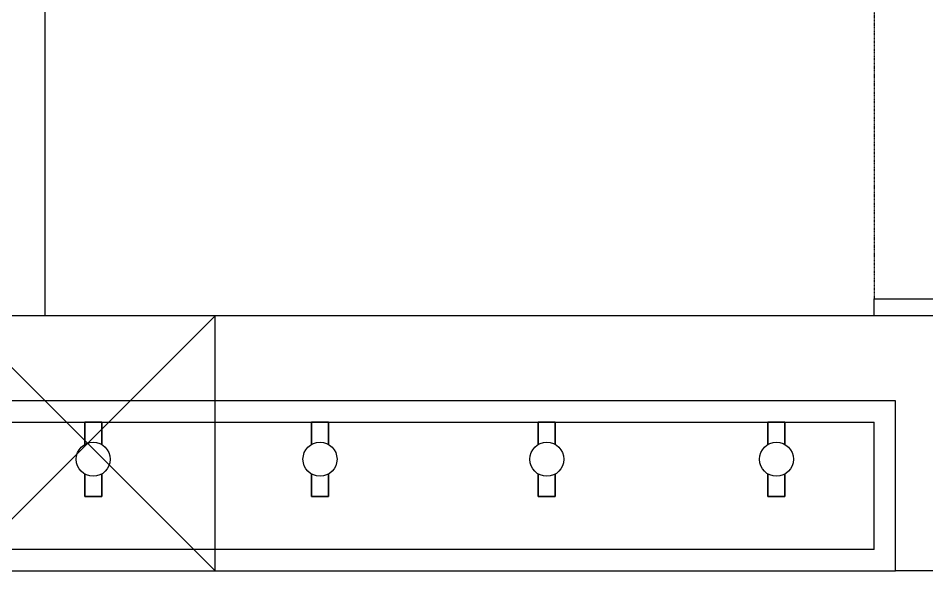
# Model space of a CAD drawing. Header units: millimetres. Extents: x 50157 to 283139, y 29188 to 187058.
# Drawn here: x 100729 to 102866, y 137388 to 138688 of the extents above; entities that cross this region are included whole.
import ezdxf

# ---------------------------------------------------------------- set-up
doc = ezdxf.new("R2010")
doc.units = ezdxf.units.MM
doc.linetypes.add('D_HIDDEN', pattern=[0.35, 0.2, -0.15])
for name, color, linetype in [('A-DOOR-F', 4, 'Continuous'), ('A-RC', 2, 'Continuous'), ('A-TOILET', 252, 'Continuous'), ('A-WALL', 3, 'Continuous'), ('H-PAT 8', 8, 'Continuous')]:
    doc.layers.add(name, color=color, linetype=linetype)
doc.layers.add('G-DEF1', color=163, linetype='Continuous', plot=False)

# ---------------------------------------------------------------- blocks, each defined once
blk = doc.blocks.new('COL')
at = {"layer": 'A-RC'}
blk.add_lwpolyline([(-2370007.4, 768928.4), (-2369407.4, 768928.4), (-2369407.4, 769528.4), (-2370007.4, 769528.4)], close=True, dxfattribs=at)
at = {"layer": 'G-DEF1', "flags": 128}
for points in [[(-2370007.4, 769528.4), (-2369407.4, 768928.4)], [(-2370007.4, 768928.4), (-2369407.4, 769528.4)]]:
    blk.add_lwpolyline(points, dxfattribs=at)
blk = doc.blocks.new('AXIS-2')
blk.add_blockref('COL', (-287079.2, 12736.7))
blk = doc.blocks.new('A$C3BCF481C')
at = {"ltscale": 0.1, "elevation": 0}
for points in [[(30, 250), (0, 250), (0, 150), (30, 150)], [(1820, 250), (1850, 250), (1850, 150), (1820, 150)], [(34.5, 174), (980, 174), (980, 186), (34.5, 186)], [(40, 150), (0, 150), (0, 0), (40, 0)], [(980, 0), (940, 0), (940, 150), (980, 150)], [(1850, 140), (980, 140), (980, 146), (1850, 146)]]:
    blk.add_lwpolyline(points, close=True, dxfattribs=at)
at = {"layer": 'H-PAT 8', "linetype": 'D_HIDDEN'}
for p, q in [((30, 250, 0), (1820, 250, 0)), ((940, 0, 0), (40, 0, 0))]:
    blk.add_line(p, q, dxfattribs=at)
blk.add_lwpolyline([(980, 165), (1812.5, 165), (1812.5, 195), (980, 195), (980, 165)], dxfattribs=at)
blk = doc.blocks.new('T-3')
at = {"layer": 'A-TOILET'}
blk.add_line((-2691267.6, 793693.6), (-2687067.6, 793693.6), dxfattribs=at)
at = {"layer": 'A-TOILET', "flags": 128}
for points in [[(-2687117.6, 793743.6), (-2691217.6, 793743.6), (-2691217.6, 794043.6), (-2687117.6, 794043.6)], [(-2687117.6, 793743.6), (-2687117.6, 794043.6)]]:
    blk.add_lwpolyline(points, dxfattribs=at)
at = {"layer": 'A-TOILET'}
for points in [[(-2688934.3, 793990.8), (-2688934.3, 794043.6), (-2688974.3, 794043.6), (-2688974.3, 793990.8)], [(-2688974.3, 793990.8), (-2688974.3, 794043.6), (-2688934.3, 794043.6), (-2688934.3, 793990.8)], [(-2688401, 793990.8), (-2688401, 794043.6), (-2688441, 794043.6), (-2688441, 793990.8)], [(-2688441, 793990.8), (-2688441, 794043.6), (-2688401, 794043.6), (-2688401, 793990.8)], [(-2687867.6, 793990.8), (-2687867.6, 794043.6), (-2687907.6, 794043.6), (-2687907.6, 793990.8)], [(-2687907.6, 793990.8), (-2687907.6, 794043.6), (-2687867.6, 794043.6), (-2687867.6, 793990.8)], [(-2687327.6, 793990.8), (-2687327.6, 794043.6), (-2687367.6, 794043.6), (-2687367.6, 793990.8)], [(-2687367.6, 793990.8), (-2687367.6, 794043.6), (-2687327.6, 794043.6), (-2687327.6, 793990.8)], [(-2688974.3, 793921.5), (-2688974.3, 793868.6), (-2688934.3, 793868.6), (-2688934.3, 793921.5)], [(-2688934.3, 793921.5), (-2688934.3, 793868.6), (-2688974.3, 793868.6), (-2688974.3, 793921.5)], [(-2688441, 793921.5), (-2688441, 793868.6), (-2688401, 793868.6), (-2688401, 793921.5)], [(-2688401, 793921.5), (-2688401, 793868.6), (-2688441, 793868.6), (-2688441, 793921.5)], [(-2687907.6, 793921.5), (-2687907.6, 793868.6), (-2687867.6, 793868.6), (-2687867.6, 793921.5)], [(-2687867.6, 793921.5), (-2687867.6, 793868.6), (-2687907.6, 793868.6), (-2687907.6, 793921.5)], [(-2687367.6, 793921.5), (-2687367.6, 793868.6), (-2687327.6, 793868.6), (-2687327.6, 793921.5)], [(-2687327.6, 793921.5), (-2687327.6, 793868.6), (-2687367.6, 793868.6), (-2687367.6, 793921.5)]]:
    blk.add_lwpolyline(points, dxfattribs=at)
for centre in [(-2688954.3, 793956.1), (-2688954.3, 793956.1), (-2688421, 793956.1), (-2688421, 793956.1), (-2687887.6, 793956.1), (-2687887.6, 793956.1), (-2687347.6, 793956.1), (-2687347.6, 793956.1)]:
    blk.add_circle(centre, 40, dxfattribs=at)
at = {"layer": 'A-WALL'}
blk.add_line((-2689067.6, 794293.6), (-2689067.6, 796293.6), dxfattribs=at)
at = {"layer": 'A-WALL', "flags": 128}
for points in [[(-2686867.6, 794293.6), (-2689067.6, 794293.6)], [(-2687067.6, 794093.6), (-2691267.6, 794093.6)], [(-2687067.6, 793693.6), (-2687067.6, 794093.6)], [(-2686867.6, 793693.6), (-2687067.6, 793693.6)]]:
    blk.add_lwpolyline(points, dxfattribs=at)
at = {"layer": 'A-DOOR-F', "xscale": -1, "rotation": 270.0000103843635}
blk.add_blockref('A$C3BCF481C', (-2687117.6, 794293.6, 0), dxfattribs=at)

msp = doc.modelspace()

# ---------------------------------------------------------------- block references
msp.add_blockref('AXIS-2', (2757679.1, -644277.3))

# ---------------------------------------------------------------- next in the draw order: block references
msp.add_blockref('T-3', (2789860.1, -656305.8))

doc.saveas('drawing.dxf')
